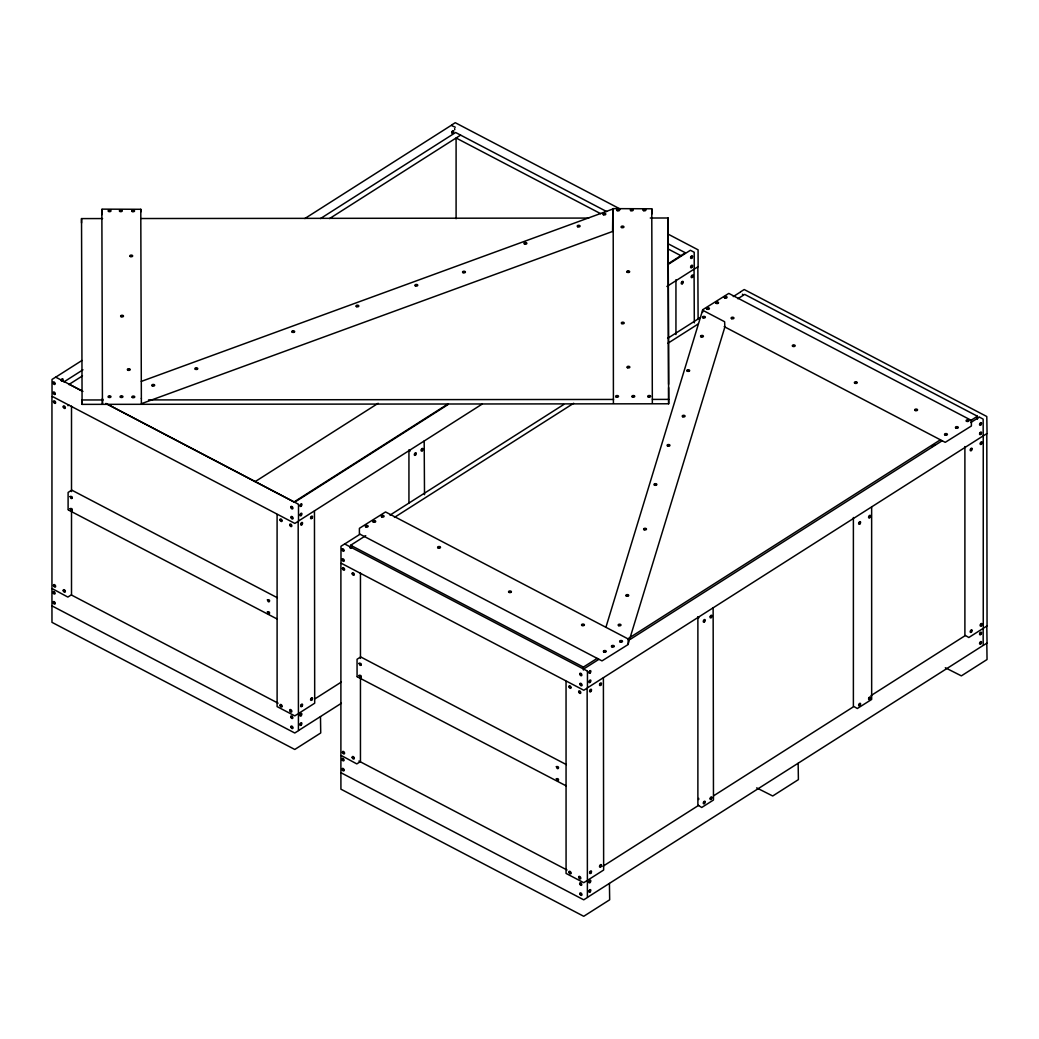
<?xml version="1.0" encoding="UTF-8"?>
<svg xmlns="http://www.w3.org/2000/svg" width="1039" height="1039" viewBox="0 0 1039 1039"><rect width="100%" height="100%" fill="white"/><g stroke="black" fill="none" stroke-linecap="round" stroke-linejoin="round"><path stroke-width="1.5" d="M51.95 396.625L51.95 588.477L67.86 597.074L71.509 594.763L71.509 510.928M71.509 491.59L71.509 406.132M340.896 563.45L340.896 755.301L356.806 763.899L360.455 761.587L360.455 677.753M360.455 658.414L360.455 572.957M456.095 218.722L456.095 137.992L600.698 213.696M605.932 627.244L702.624 310.206L724.625 321.726L724.858 327.051L628.153 644.089M141.304 381.404L612.841 209.034L612.568 231.463L141.694 403.587M451.679 124.966L455.264 122.706L620.335 209.112M55.95 377.027L81.925 360.494M304.83 218.554L451.16 125.394L455.303 127.213M63.847 381.962L82.951 369.806M320.48 218.567L455.627 132.511L606.646 211.566M68.821 384.573L82.471 375.884M329.558 218.567L460.615 135.122M255.152 481.628L378.17 403.301M293.595 502.253L447.861 404.028M667.635 264.088L685.389 252.789L668.207 243.801M294.855 502.097L448.017 404.587M668.181 264.4L690.403 250.269L694.208 252.282L694.234 269.049L666.895 286.465M482.278 404.015L298.7 520.89M740.625 291.79L744.223 289.53L986.803 416.522L987.05 433.51L983.465 435.783M344.896 543.852L359.936 534.28M390.028 515.123L563.696 404.535M667.635 338.363L700.455 317.466M733.274 296.57L740.443 292.024M350.663 548.189L350.663 545.267L365.715 535.682M394.443 517.396L573.658 403.275M668.064 343.169L698.156 324.012M737.833 298.751L744.677 294.401L977.413 416.236L977.413 419.172M315.298 698.624L341.286 682.078M298.881 713.274L314.7 703.208L314.453 510.954M341.363 703.273L298.635 730.469M583.411 670.038L583.411 667.103L597.1 658.401M628.556 638.362L940.477 439.757M970.582 420.587L977.413 416.236M932.022 446.562L934.749 444.822M583.801 668.921L598.854 659.349M630.296 639.323L942.1 440.796M970.816 422.509L979.024 417.288M602.88 866.318L698.624 805.355M713.676 795.77L853.188 706.949M870.968 695.623L965.335 635.53M587.84 880.098L603.646 870.033L603.399 677.779M101.861 214.644L102.199 209.138L140.785 209.294L141.356 398.495M694.507 268.958L698.104 266.685L698.078 249.828L667.7 233.918M277.088 618.984L68.353 509.98M587.645 687.714L983.193 435.873L983.154 419.107L979.348 417.094M566.047 785.809L357.299 676.805M983.465 628.179L987.05 625.907L986.803 433.653M983.465 645.31L987.05 643.05L986.803 626.049M587.58 897.293L983.193 645.414L983.154 628.647M81.536 222.982L81.536 218.593L102.601 218.567M141.486 218.528L588.697 218.073M650.271 218.021L668.103 217.995L668.648 403.781L82.081 404.366L81.536 218.593M103.147 399.95L82.081 399.976L82.081 404.366M148.525 399.911L613.555 399.444M652.44 399.405L668.648 399.392M667.986 248.918L680.87 255.659M971.374 420.392L728.794 293.401L702.624 309.778L702.624 312.427M724.183 326.623L945.23 442.341L971.4 425.977L971.4 420.665M945.321 667.752L961.361 675.87L987.05 659.518L986.803 643.193M628.14 638.946L385.547 511.954L359.39 528.319L359.403 533.903L601.997 660.895L628.153 644.518L628.153 639.219M82.938 391.417L55.664 377.131L52.015 379.443L52.041 396.301L294.855 523.422L298.505 521.11L298.505 504.538M105.913 403.431L298.258 504.123M69.249 384.313L82.133 391.054M107.9 404.548L294.024 501.98M350.663 545.267L583.411 667.103M587.204 670.947L344.623 543.955L340.974 546.267L341 563.125L583.801 690.247L587.451 687.935L587.451 671.363M756.665 787.874L772.704 795.991L798.394 779.627L798.147 763.314M277.374 597.763L71.756 490.122L68.106 492.434L68.106 509.578M566.32 764.587L360.702 656.947L357.052 659.258L357.078 676.675M71.392 594.983L278.088 703.182M358.91 761.055L567.034 870.007M52.197 606.01L294.777 733.002L298.427 730.703L298.427 714.118M652.336 403.145L651.765 208.787L613.179 208.631L613.413 403.184M694.065 269.244L694.312 322.843M713.131 607.802L713.468 800.017L701.728 807.472L697.883 805.095L697.883 616.647M424.185 440.978L424.509 494.668M587.139 688.13L587.386 880.384L583.736 882.695L566.073 873.435L566.047 681.311M298.18 521.305L298.427 713.559L294.777 715.871L277.114 706.611L277.088 514.487M609.425 883.475L609.672 899.8L583.736 916.294L340.922 789.172L340.896 772.977M320.48 716.65L320.726 732.976L294.777 749.47L51.976 622.348L51.95 606.153M340.922 772.704L583.736 899.826L587.386 897.527L587.386 880.942M697.844 266.828L698.104 318.817M983.245 436.198L983.258 628.322L968.816 637.504L964.893 635.18L964.893 446.549M871.643 507.201L871.669 699.429L857.318 708.507L853.383 706.221L853.383 517.5M668.584 384.339L668.103 217.995M668.596 387.586L668.648 403.781M101.861 209.333L102.432 403.703L102.432 398.392M675.947 279.725L675.947 334.545M651.765 208.787L651.765 214.086M408.937 449.822L408.937 502.967M340.896 755.847L340.896 772.432M141.356 398.353L141.356 403.664M140.785 209.294L140.785 211.943M51.95 589.022L51.95 605.607M409.963 451.212A1.429 0.779 -62.4 0 1 409.678 450.562M68.029 405.729A1.429 0.87 57.5 0 1 68.821 405.015M454.64 128.589A1.429 0.87 57.5 0 1 454.64 129.758M61.093 380.677A1.429 0.779 -62.4 0 1 62.132 378.845A1.429 0.779 -62.4 0 1 62.989 379.664A1.429 0.779 -62.4 0 1 61.808 381.352M698.753 799.536A1.429 0.779 -62.4 0 1 698.753 798.368M698.753 617.893A1.429 0.779 -62.4 0 1 698.753 616.724M742.404 294.245A1.429 0.87 57.5 0 1 742.95 294.531M351.676 547.28A1.429 0.779 -62.4 0 1 351 548.047M350.325 548.137A1.429 0.779 -62.4 0 1 350.325 546.488A1.429 0.779 -62.4 0 1 351.676 545.631M618.867 625.01L620.257 625.14L618.867 625.01M626.595 595.425L627.985 595.555L626.595 595.425M644.349 529.111L645.739 529.241L644.401 529.007M654.726 484.486L656.116 484.616L654.778 484.382M667.804 445.354L669.207 445.484L667.856 445.25M682.948 416.12L684.337 416.249L683 416.016M687.532 370.559L688.922 370.689L687.532 370.559M701.286 336.246L702.676 336.363L701.338 336.142M703.221 317.181L704.624 317.311L703.221 317.181M61.535 380.17L62.405 379.482L61.535 380.17M300.44 505.24L301.31 504.551L300.44 505.24M300.44 514.63L301.232 513.863L300.44 514.63M301.089 523.864L301.894 523.098L301.089 523.864M311.025 517.539L311.895 516.838L311.025 517.539M301.089 705.507L301.894 704.741L301.089 705.507M300.375 714.819L301.245 714.131L300.375 714.819M300.375 724.209L301.167 723.443L300.375 724.209M311.025 699.182L311.895 698.494L311.025 699.182M350.481 546.995L351.351 546.306L350.481 546.995M414.769 454.16L415.639 453.472L414.769 454.16M452.16 132.174L453.03 131.485L452.16 132.174M421.548 449.848L422.341 449.082L421.548 449.848M589.399 672.064L590.191 671.311L589.399 672.064M589.399 681.454L590.269 680.766L589.399 681.454M590.048 690.688L590.918 689.987L590.048 690.688M599.984 684.363L600.854 683.662L599.984 684.363M590.048 872.331L590.918 871.643L590.048 872.331M589.334 881.643L590.191 880.955L589.334 881.643M589.334 891.033L590.191 890.345L589.334 891.033M599.984 866.006L600.854 865.318L599.984 866.006M681.701 282.777L682.571 282.089L681.701 282.777M691.065 257.243L691.935 256.555L691.065 257.243M691.065 266.633L691.935 265.932L691.065 266.633M691.636 276.452L692.429 275.686L691.636 276.452M703.728 620.984L704.598 620.296L703.728 620.984M710.494 616.672L711.364 615.984L710.494 616.672M703.728 802.628L704.52 801.874L703.728 802.628M710.494 798.316L711.364 797.627L710.494 798.316M859.11 523.072L859.98 522.383L859.11 523.072M869.046 516.747L869.916 516.058L869.046 516.747M859.11 704.728L859.98 704.026L859.11 704.728M869.046 698.39L869.916 697.701L869.046 698.39M970.66 449.601L971.53 448.913L970.66 449.601M980.024 424.068L980.894 423.38L980.024 424.068M980.024 433.458L980.816 432.692L980.024 433.458M980.595 443.276L981.465 442.588L980.595 443.276M970.66 631.244L971.53 630.556L970.66 631.244M980.595 624.92L981.465 624.231L980.595 624.92M980.024 633.608L980.816 632.842L980.024 633.608M980.024 642.985L980.881 642.297L980.024 642.985M53.612 382.729L54.573 383.664L53.612 382.729M53.768 392.807L54.729 393.742L53.768 392.807M54.106 401.651L55.067 402.587L54.106 401.651M63.821 406.73L64.782 407.678L63.873 406.626M54.106 585.399L55.067 586.347L54.106 585.399M53.547 592.308L54.496 593.243L53.599 592.191M53.69 602.386L54.651 603.321L53.69 602.386M63.821 590.49L64.782 591.425L63.873 590.373M280.608 519.773L281.556 520.721L280.608 519.773M291.388 507.201L292.349 508.136L291.44 507.084M290.31 524.864L291.271 525.799L290.31 524.864M291.543 517.279L292.491 518.214L291.595 517.162M280.608 705.286L281.556 706.234L280.608 705.286M290.31 710.377L291.271 711.312L290.31 710.377M291.31 716.78L292.271 717.715L291.31 716.78M291.465 726.858L292.427 727.794L291.465 726.858M342.558 549.553L343.519 550.488L342.558 549.553M342.714 559.618L343.675 560.566L342.714 559.618M343.065 568.476L344.013 569.411L343.065 568.476M352.766 573.554L353.728 574.502L352.766 573.554M343.065 752.223L344.013 753.171L343.065 752.223M342.493 759.132L343.454 760.067L342.493 759.132M342.649 769.211L343.61 770.146L342.649 769.211M352.766 757.314L353.728 758.249L352.766 757.314M569.554 686.597L570.515 687.545L569.554 686.597M580.333 674.025L581.295 674.96L580.333 674.025M579.268 691.688L580.23 692.623L579.268 691.688M580.489 684.104L581.45 685.039L580.489 684.104M569.554 872.111L570.515 873.059L569.554 872.111M579.268 877.202L580.23 878.137L579.32 877.085M580.269 883.605L581.23 884.54L580.269 883.605M580.424 893.683L581.372 894.618L580.424 893.683M152.551 385.248L153.941 385.3L152.551 385.248M195.644 368.624L197.046 368.689L195.644 368.624M292.543 331.584L293.933 331.753L292.608 331.48M356.689 305.986L358.091 306.05L356.689 305.986M415.639 285.231L417.029 285.296L415.639 285.231M463.277 272.023L464.68 272.088L463.277 272.023M524.734 243.321L526.124 243.373L524.734 243.321M577.957 226.099L579.346 226.151L577.957 226.099M603.672 214.099L605.062 214.151L603.672 214.099M366.027 526.228L367.416 526.396L366.092 526.124M373.572 521.422L374.962 521.5L373.572 521.422M381.962 516.227L383.352 516.292L381.962 516.227M438.367 547.319L439.77 547.384L438.367 547.319M509.266 591.749L510.668 591.814L509.266 591.749M582.282 624.868L583.671 624.933L582.282 624.868M604.101 651.336L605.503 651.414L604.101 651.336M612.14 646.219L613.542 646.284L612.14 646.219M620.374 641.31L621.764 641.375L620.374 641.31M707.286 308.531L708.663 308.7L707.351 308.427M716.416 302.713L717.806 302.778L716.416 302.713M724.949 297.284L726.326 297.453L725.014 297.18M731.833 318.012L733.222 318.077L731.833 318.012M793.043 345.714L794.419 345.883L793.095 345.61M855.097 382.586L856.5 382.651L855.097 382.586M915.424 409.86L916.827 409.924L915.424 409.86M945.282 434.38L946.672 434.445L945.282 434.38M956.179 427.432L957.568 427.51L956.179 427.432M966.828 420.652L968.231 420.717L966.828 420.652M70.145 496.512C71.275 501.72 74.353 495.512 70.145 496.512M70.808 496.954L71.964 497.993L70.808 496.954M70.145 508.591C71.275 513.798 74.353 507.577 70.145 508.591M70.808 509.032L71.964 510.071L70.808 509.032M267.452 599.802C268.582 605.01 271.66 598.802 267.452 599.802M268.114 600.243L269.27 601.282L268.179 600.139M267.452 611.88C268.582 617.088 271.66 610.88 267.452 611.88M268.114 612.322L269.27 613.361L268.114 612.322M359.091 663.337C360.221 668.545 363.299 662.337 359.091 663.337M359.767 663.778L360.91 664.817L359.767 663.778M359.091 675.415C360.221 680.61 363.299 674.402 359.091 675.415M359.767 675.857L360.91 676.896L359.767 675.857M556.397 766.626C557.527 771.834 560.605 765.626 556.397 766.626M557.073 767.068L558.216 768.107L557.073 767.068M556.397 778.705C557.527 783.913 560.605 777.704 556.397 778.705M557.073 779.146L558.216 780.185L557.073 779.146M108.9 210.787L110.29 210.891L108.978 210.696M120.134 210.774L121.524 210.878L120.199 210.683M132.434 210.865L133.823 210.969L132.434 210.865M130.576 255.867L131.953 255.971L130.576 255.867M121.368 316.051L122.758 316.155L121.368 316.051M108.848 396.651L110.238 396.755L108.926 396.56M120.823 396.638L122.212 396.742L120.823 396.638M128.083 369.507L129.472 369.624L128.148 369.416M132.654 396.846L134.044 396.95L132.654 396.846M617.478 209.995L618.867 210.099L617.478 209.995M621.829 226.866L623.218 226.97L621.829 226.866M631.05 209.982L632.439 210.086L631.05 209.982M627.543 271.634L628.933 271.737L627.621 271.543M643.764 209.969L645.154 210.073L643.764 209.969M622.062 322.96L623.452 323.064L622.14 322.856M616.413 396.327L617.802 396.43L616.491 396.223M627.725 367.079L629.115 367.183L627.803 366.975M632.647 396.301L634.024 396.404L632.712 396.21M648.505 396.288L649.894 396.391L648.505 396.288M415.535 455.017A1.429 0.779 -62.4 0 0 415.964 452.783A1.429 0.779 -62.4 0 0 414.366 454.329A1.429 0.779 -62.4 0 0 415.535 455.017M422.315 450.705A1.429 0.779 -62.4 0 0 422.743 448.471A1.429 0.779 -62.4 0 0 421.133 450.017A1.429 0.779 -62.4 0 0 422.315 450.705M63.249 406.95A1.429 0.87 57.5 0 0 65.028 408.392A1.429 0.87 57.5 0 0 64.548 406.197A1.429 0.87 57.5 0 0 63.249 406.95M53.547 585.619A1.429 0.87 57.5 0 0 55.314 587.061A1.429 0.87 57.5 0 0 54.833 584.866A1.429 0.87 57.5 0 0 53.547 585.619M53.547 401.859A1.429 0.87 57.5 0 0 55.314 403.314A1.429 0.87 57.5 0 0 54.833 401.106A1.429 0.87 57.5 0 0 53.547 401.859M63.249 590.697A1.429 0.87 57.5 0 0 65.028 592.152A1.429 0.87 57.5 0 0 64.548 589.957A1.429 0.87 57.5 0 0 63.249 590.697M289.751 710.585A1.429 0.87 57.5 0 0 291.517 712.04A1.429 0.87 57.5 0 0 291.05 709.832A1.429 0.87 57.5 0 0 289.751 710.585M280.036 705.507A1.429 0.87 57.5 0 0 281.803 706.949A1.429 0.87 57.5 0 0 281.335 704.754A1.429 0.87 57.5 0 0 280.036 705.507M289.751 525.072A1.429 0.87 57.5 0 0 291.517 526.526A1.429 0.87 57.5 0 0 291.05 524.318A1.429 0.87 57.5 0 0 289.751 525.072M280.036 519.994A1.429 0.87 57.5 0 0 281.803 521.435A1.429 0.87 57.5 0 0 281.335 519.24A1.429 0.87 57.5 0 0 280.036 519.994M301.855 706.364A1.429 0.779 -62.4 0 0 302.284 704.143A1.429 0.779 -62.4 0 0 300.687 705.689A1.429 0.779 -62.4 0 0 301.855 706.364M311.791 700.039A1.429 0.779 -62.4 0 0 312.22 697.805A1.429 0.779 -62.4 0 0 310.622 699.351A1.429 0.779 -62.4 0 0 311.791 700.039M311.791 518.383A1.429 0.779 -62.4 0 0 312.22 516.162A1.429 0.779 -62.4 0 0 310.622 517.708A1.429 0.779 -62.4 0 0 311.791 518.383M301.855 524.708A1.429 0.779 -62.4 0 0 302.284 522.487A1.429 0.779 -62.4 0 0 300.687 524.033A1.429 0.779 -62.4 0 0 301.855 524.708M682.467 283.634A1.429 0.779 -62.4 0 0 682.896 281.4A1.429 0.779 -62.4 0 0 681.285 282.946A1.429 0.779 -62.4 0 0 682.467 283.634M692.403 277.309A1.429 0.779 -62.4 0 0 692.831 275.075A1.429 0.779 -62.4 0 0 691.221 276.621A1.429 0.779 -62.4 0 0 692.403 277.309M301.141 715.676A1.429 0.779 -62.4 0 0 301.57 713.455A1.429 0.779 -62.4 0 0 299.959 715.001A1.429 0.779 -62.4 0 0 301.141 715.676M301.141 725.066A1.429 0.779 -62.4 0 0 301.57 722.845A1.429 0.779 -62.4 0 0 299.959 724.391A1.429 0.779 -62.4 0 0 301.141 725.066M290.751 716.988A1.429 0.87 57.5 0 0 292.517 718.443A1.429 0.87 57.5 0 0 292.05 716.248A1.429 0.87 57.5 0 0 290.751 716.988M290.907 727.066A1.429 0.87 57.5 0 0 292.673 728.521A1.429 0.87 57.5 0 0 292.193 726.326A1.429 0.87 57.5 0 0 290.907 727.066M53.132 602.594A1.429 0.87 57.5 0 0 54.898 604.049A1.429 0.87 57.5 0 0 54.418 601.841A1.429 0.87 57.5 0 0 53.132 602.594M52.976 592.516A1.429 0.87 57.5 0 0 54.742 593.97A1.429 0.87 57.5 0 0 54.275 591.762A1.429 0.87 57.5 0 0 52.976 592.516M290.816 507.409A1.429 0.87 57.5 0 0 292.595 508.863A1.429 0.87 57.5 0 0 292.115 506.655A1.429 0.87 57.5 0 0 290.816 507.409M290.972 517.487A1.429 0.87 57.5 0 0 292.738 518.942A1.429 0.87 57.5 0 0 292.271 516.734A1.429 0.87 57.5 0 0 290.972 517.487M53.197 393.015A1.429 0.87 57.5 0 0 54.963 394.469A1.429 0.87 57.5 0 0 54.496 392.261A1.429 0.87 57.5 0 0 53.197 393.015M53.041 382.936A1.429 0.87 57.5 0 0 54.82 384.391A1.429 0.87 57.5 0 0 54.34 382.183A1.429 0.87 57.5 0 0 53.041 382.936M691.831 258.101A1.429 0.779 -62.4 0 0 692.26 255.867A1.429 0.779 -62.4 0 0 690.649 257.412A1.429 0.779 -62.4 0 0 691.831 258.101M691.831 267.491A1.429 0.779 -62.4 0 0 692.26 265.257A1.429 0.779 -62.4 0 0 690.649 266.802A1.429 0.779 -62.4 0 0 691.831 267.491M301.206 506.097A1.429 0.779 -62.4 0 0 301.635 503.876A1.429 0.779 -62.4 0 0 300.037 505.422A1.429 0.779 -62.4 0 0 301.206 506.097M301.206 515.487A1.429 0.779 -62.4 0 0 301.635 513.266A1.429 0.779 -62.4 0 0 300.037 514.812A1.429 0.779 -62.4 0 0 301.206 515.487M452.926 133.031A1.429 0.779 -62.4 0 0 453.355 130.797A1.429 0.779 -62.4 0 0 451.744 132.343A1.429 0.779 -62.4 0 0 452.926 133.031M108.576 211.424A1.429 0.831 0 0 0 110.965 211.047A1.429 0.831 0 0 0 109.212 210.034A1.429 0.831 0 0 0 108.576 211.424M648.18 396.924A1.429 0.831 0 0 0 650.57 396.547A1.429 0.831 0 0 0 648.817 395.534A1.429 0.831 0 0 0 648.18 396.924M643.44 210.592A1.429 0.831 0 0 0 645.829 210.229A1.429 0.831 0 0 0 644.076 209.216A1.429 0.831 0 0 0 643.44 210.592M108.524 397.288A1.429 0.831 0 0 0 110.913 396.911A1.429 0.831 0 0 0 109.16 395.898A1.429 0.831 0 0 0 108.524 397.288M630.725 210.605A1.429 0.831 0 0 0 633.115 210.242A1.429 0.831 0 0 0 631.361 209.229A1.429 0.831 0 0 0 630.725 210.605M632.309 396.937A1.429 0.831 0 0 0 634.699 396.56A1.429 0.831 0 0 0 632.946 395.56A1.429 0.831 0 0 0 632.309 396.937M621.504 227.489A1.429 0.831 0 0 0 623.894 227.112A1.429 0.831 0 0 0 622.14 226.112A1.429 0.831 0 0 0 621.504 227.489M627.218 272.27A1.429 0.831 0 0 0 629.608 271.893A1.429 0.831 0 0 0 627.855 270.893A1.429 0.831 0 0 0 627.218 272.27M621.738 323.584A1.429 0.831 0 0 0 624.127 323.22A1.429 0.831 0 0 0 622.374 322.207A1.429 0.831 0 0 0 621.738 323.584M627.4 367.702A1.429 0.831 0 0 0 629.79 367.338A1.429 0.831 0 0 0 628.037 366.325A1.429 0.831 0 0 0 627.4 367.702M130.239 256.503A1.429 0.831 0 0 0 132.628 256.126A1.429 0.831 0 0 0 130.875 255.126A1.429 0.831 0 0 0 130.239 256.503M121.044 316.674A1.429 0.831 0 0 0 123.433 316.311A1.429 0.831 0 0 0 121.68 315.298A1.429 0.831 0 0 0 121.044 316.674M127.758 370.144A1.429 0.831 0 0 0 130.148 369.767A1.429 0.831 0 0 0 128.394 368.767A1.429 0.831 0 0 0 127.758 370.144M152.291 385.885A1.429 0.831 0 0 0 154.642 385.43A1.429 0.831 0 0 0 152.798 384.482A1.429 0.831 0 0 0 152.291 385.885M195.384 369.274A1.429 0.831 0 0 0 197.735 368.819A1.429 0.831 0 0 0 195.89 367.871A1.429 0.831 0 0 0 195.384 369.274M292.284 332.22A1.429 0.831 0 0 0 294.634 331.779A1.429 0.831 0 0 0 292.79 330.831A1.429 0.831 0 0 0 292.284 332.22M356.429 306.622A1.429 0.831 0 0 0 358.78 306.18A1.429 0.831 0 0 0 356.935 305.219A1.429 0.831 0 0 0 356.429 306.622M415.379 285.868A1.429 0.831 0 0 0 417.73 285.426A1.429 0.831 0 0 0 415.886 284.478A1.429 0.831 0 0 0 415.379 285.868M463.017 272.66A1.429 0.831 0 0 0 465.368 272.218A1.429 0.831 0 0 0 463.524 271.27A1.429 0.831 0 0 0 463.017 272.66M524.474 243.957A1.429 0.831 0 0 0 526.825 243.516A1.429 0.831 0 0 0 524.981 242.555A1.429 0.831 0 0 0 524.474 243.957M577.697 226.736A1.429 0.831 0 0 0 580.048 226.281A1.429 0.831 0 0 0 578.203 225.333A1.429 0.831 0 0 0 577.697 226.736M603.412 214.735A1.429 0.831 0 0 0 605.763 214.294A1.429 0.831 0 0 0 603.919 213.333A1.429 0.831 0 0 0 603.412 214.735M617.153 210.618A1.429 0.831 0 0 0 619.543 210.255A1.429 0.831 0 0 0 617.789 209.242A1.429 0.831 0 0 0 617.153 210.618M616.088 396.95A1.429 0.831 0 0 0 618.478 396.573A1.429 0.831 0 0 0 616.724 395.573A1.429 0.831 0 0 0 616.088 396.95M120.498 397.275A1.429 0.831 0 0 0 122.888 396.898A1.429 0.831 0 0 0 121.134 395.885A1.429 0.831 0 0 0 120.498 397.275M132.33 397.482A1.429 0.831 0 0 0 134.706 397.106A1.429 0.831 0 0 0 132.966 396.093A1.429 0.831 0 0 0 132.33 397.482M119.81 211.411A1.429 0.831 0 0 0 122.199 211.034A1.429 0.831 0 0 0 120.446 210.021A1.429 0.831 0 0 0 119.81 211.411M132.109 211.488A1.429 0.831 0 0 0 134.499 211.125A1.429 0.831 0 0 0 132.745 210.112A1.429 0.831 0 0 0 132.109 211.488M704.481 621.841A1.429 0.779 -62.4 0 0 704.923 619.608A1.429 0.779 -62.4 0 0 703.312 621.153A1.429 0.779 -62.4 0 0 704.481 621.841M711.26 617.53A1.429 0.779 -62.4 0 0 711.689 615.296A1.429 0.779 -62.4 0 0 710.079 616.841A1.429 0.779 -62.4 0 0 711.26 617.53M711.26 799.173A1.429 0.779 -62.4 0 0 711.689 796.952A1.429 0.779 -62.4 0 0 710.079 798.497A1.429 0.779 -62.4 0 0 711.26 799.173M704.481 803.485A1.429 0.779 -62.4 0 0 704.923 801.264A1.429 0.779 -62.4 0 0 703.312 802.809A1.429 0.779 -62.4 0 0 704.481 803.485M869.812 517.604A1.429 0.779 -62.4 0 0 870.24 515.383A1.429 0.779 -62.4 0 0 868.63 516.915A1.429 0.779 -62.4 0 0 869.812 517.604M859.876 523.929A1.429 0.779 -62.4 0 0 860.305 521.708A1.429 0.779 -62.4 0 0 858.695 523.253A1.429 0.779 -62.4 0 0 859.876 523.929M869.812 699.247A1.429 0.779 -62.4 0 0 870.24 697.026A1.429 0.779 -62.4 0 0 868.63 698.572A1.429 0.779 -62.4 0 0 869.812 699.247M859.876 705.572A1.429 0.779 -62.4 0 0 860.305 703.351A1.429 0.779 -62.4 0 0 858.695 704.897A1.429 0.779 -62.4 0 0 859.876 705.572M352.208 573.775A1.429 0.87 57.5 0 0 353.974 575.216A1.429 0.87 57.5 0 0 353.507 573.021A1.429 0.87 57.5 0 0 352.208 573.775M342.493 752.444A1.429 0.87 57.5 0 0 344.26 753.885A1.429 0.87 57.5 0 0 343.792 751.691A1.429 0.87 57.5 0 0 342.493 752.444M342.493 568.684A1.429 0.87 57.5 0 0 344.26 570.138A1.429 0.87 57.5 0 0 343.792 567.93A1.429 0.87 57.5 0 0 342.493 568.684M352.208 757.522A1.429 0.87 57.5 0 0 353.974 758.977A1.429 0.87 57.5 0 0 353.507 756.782A1.429 0.87 57.5 0 0 352.208 757.522M578.697 877.41A1.429 0.87 57.5 0 0 580.463 878.864A1.429 0.87 57.5 0 0 579.996 876.656A1.429 0.87 57.5 0 0 578.697 877.41M568.982 872.331A1.429 0.87 57.5 0 0 570.762 873.773A1.429 0.87 57.5 0 0 570.281 871.578A1.429 0.87 57.5 0 0 568.982 872.331M578.697 691.896A1.429 0.87 57.5 0 0 580.463 693.351A1.429 0.87 57.5 0 0 579.996 691.143A1.429 0.87 57.5 0 0 578.697 691.896M568.982 686.818A1.429 0.87 57.5 0 0 570.762 688.26A1.429 0.87 57.5 0 0 570.281 686.065A1.429 0.87 57.5 0 0 568.982 686.818M590.801 873.189A1.429 0.779 -62.4 0 0 591.243 870.968A1.429 0.779 -62.4 0 0 589.633 872.5A1.429 0.779 -62.4 0 0 590.801 873.189M600.737 866.864A1.429 0.779 -62.4 0 0 601.178 864.63A1.429 0.779 -62.4 0 0 599.568 866.175A1.429 0.779 -62.4 0 0 600.737 866.864M600.737 685.208A1.429 0.779 -62.4 0 0 601.178 682.987A1.429 0.779 -62.4 0 0 599.568 684.532A1.429 0.779 -62.4 0 0 600.737 685.208M590.801 691.532A1.429 0.779 -62.4 0 0 591.243 689.312A1.429 0.779 -62.4 0 0 589.633 690.857A1.429 0.779 -62.4 0 0 590.801 691.532M971.413 632.102A1.429 0.779 -62.4 0 0 971.842 629.881A1.429 0.779 -62.4 0 0 970.244 631.426A1.429 0.779 -62.4 0 0 971.413 632.102M981.348 625.777A1.429 0.779 -62.4 0 0 981.777 623.556A1.429 0.779 -62.4 0 0 980.18 625.101A1.429 0.779 -62.4 0 0 981.348 625.777M971.413 450.458A1.429 0.779 -62.4 0 0 971.842 448.225A1.429 0.779 -62.4 0 0 970.244 449.77A1.429 0.779 -62.4 0 0 971.413 450.458M981.348 444.134A1.429 0.779 -62.4 0 0 981.777 441.9A1.429 0.779 -62.4 0 0 980.18 443.445A1.429 0.779 -62.4 0 0 981.348 444.134M980.777 634.465A1.429 0.779 -62.4 0 0 981.206 632.232A1.429 0.779 -62.4 0 0 979.608 633.777A1.429 0.779 -62.4 0 0 980.777 634.465M980.777 643.842A1.429 0.779 -62.4 0 0 981.206 641.621A1.429 0.779 -62.4 0 0 979.608 643.167A1.429 0.779 -62.4 0 0 980.777 643.842M590.087 882.501A1.429 0.779 -62.4 0 0 590.516 880.28A1.429 0.779 -62.4 0 0 588.918 881.825A1.429 0.779 -62.4 0 0 590.087 882.501M590.087 891.891A1.429 0.779 -62.4 0 0 590.516 889.67A1.429 0.779 -62.4 0 0 588.918 891.215A1.429 0.779 -62.4 0 0 590.087 891.891M579.697 883.812A1.429 0.87 57.5 0 0 581.463 885.267A1.429 0.87 57.5 0 0 580.996 883.072A1.429 0.87 57.5 0 0 579.697 883.812M579.853 893.891A1.429 0.87 57.5 0 0 581.619 895.345A1.429 0.87 57.5 0 0 581.152 893.15A1.429 0.87 57.5 0 0 579.853 893.891M342.078 769.418A1.429 0.87 57.5 0 0 343.844 770.873A1.429 0.87 57.5 0 0 343.377 768.665A1.429 0.87 57.5 0 0 342.078 769.418M341.922 759.34A1.429 0.87 57.5 0 0 343.701 760.795A1.429 0.87 57.5 0 0 343.221 758.587A1.429 0.87 57.5 0 0 341.922 759.34M579.775 674.233A1.429 0.87 57.5 0 0 581.541 675.688A1.429 0.87 57.5 0 0 581.061 673.48A1.429 0.87 57.5 0 0 579.775 674.233M579.918 684.311A1.429 0.87 57.5 0 0 581.697 685.766A1.429 0.87 57.5 0 0 581.217 683.558A1.429 0.87 57.5 0 0 579.918 684.311M342.143 559.839A1.429 0.87 57.5 0 0 343.922 561.281A1.429 0.87 57.5 0 0 343.441 559.086A1.429 0.87 57.5 0 0 342.143 559.839M342 549.761A1.429 0.87 57.5 0 0 343.766 551.215A1.429 0.87 57.5 0 0 343.286 549.008A1.429 0.87 57.5 0 0 342 549.761M980.777 424.925A1.429 0.779 -62.4 0 0 981.206 422.691A1.429 0.779 -62.4 0 0 979.608 424.237A1.429 0.779 -62.4 0 0 980.777 424.925M980.777 434.315A1.429 0.779 -62.4 0 0 981.206 432.081A1.429 0.779 -62.4 0 0 979.608 433.627A1.429 0.779 -62.4 0 0 980.777 434.315M590.152 672.921A1.429 0.779 -62.4 0 0 590.594 670.7A1.429 0.779 -62.4 0 0 588.983 672.246A1.429 0.779 -62.4 0 0 590.152 672.921M590.152 682.311A1.429 0.779 -62.4 0 0 590.594 680.09A1.429 0.779 -62.4 0 0 588.983 681.636A1.429 0.779 -62.4 0 0 590.152 682.311M365.767 526.864A1.429 0.831 0 0 0 368.118 526.435A1.429 0.831 0 0 0 366.286 525.474A1.429 0.831 0 0 0 365.767 526.864M966.569 421.289A1.429 0.831 0 0 0 968.919 420.847A1.429 0.831 0 0 0 967.088 419.886A1.429 0.831 0 0 0 966.569 421.289M724.677 297.92A1.429 0.831 0 0 0 727.027 297.479A1.429 0.831 0 0 0 725.196 296.518A1.429 0.831 0 0 0 724.677 297.92M603.841 651.973A1.429 0.831 0 0 0 606.192 651.544A1.429 0.831 0 0 0 604.36 650.583A1.429 0.831 0 0 0 603.841 651.973M716.144 303.349A1.429 0.831 0 0 0 718.494 302.92A1.429 0.831 0 0 0 716.663 301.959A1.429 0.831 0 0 0 716.144 303.349M955.906 428.068A1.429 0.831 0 0 0 958.257 427.639A1.429 0.831 0 0 0 956.425 426.678A1.429 0.831 0 0 0 955.906 428.068M731.56 318.648A1.429 0.831 0 0 0 733.911 318.22A1.429 0.831 0 0 0 732.079 317.259A1.429 0.831 0 0 0 731.56 318.648M792.77 346.351A1.429 0.831 0 0 0 795.121 345.909A1.429 0.831 0 0 0 793.289 344.948A1.429 0.831 0 0 0 792.77 346.351M854.824 383.222A1.429 0.831 0 0 0 857.188 382.794A1.429 0.831 0 0 0 855.357 381.833A1.429 0.831 0 0 0 854.824 383.222M915.151 410.496A1.429 0.831 0 0 0 917.515 410.067A1.429 0.831 0 0 0 915.684 409.106A1.429 0.831 0 0 0 915.151 410.496M438.094 547.956A1.429 0.831 0 0 0 440.458 547.514A1.429 0.831 0 0 0 438.627 546.553A1.429 0.831 0 0 0 438.094 547.956M509.006 592.386A1.429 0.831 0 0 0 511.357 591.957A1.429 0.831 0 0 0 509.526 590.996A1.429 0.831 0 0 0 509.006 592.386M582.009 625.504A1.429 0.831 0 0 0 584.36 625.062A1.429 0.831 0 0 0 582.528 624.101A1.429 0.831 0 0 0 582.009 625.504M618.66 625.647A1.429 0.831 0 0 0 620.971 625.14A1.429 0.831 0 0 0 619.062 624.244A1.429 0.831 0 0 0 618.66 625.647M626.387 596.061A1.429 0.831 0 0 0 628.699 595.555A1.429 0.831 0 0 0 626.777 594.659A1.429 0.831 0 0 0 626.387 596.061M644.141 529.76A1.429 0.831 0 0 0 646.453 529.241A1.429 0.831 0 0 0 644.531 528.344A1.429 0.831 0 0 0 644.141 529.76M654.518 485.135A1.429 0.831 0 0 0 656.83 484.629A1.429 0.831 0 0 0 654.908 483.719A1.429 0.831 0 0 0 654.518 485.135M667.609 446.004A1.429 0.831 0 0 0 669.921 445.484A1.429 0.831 0 0 0 667.999 444.588A1.429 0.831 0 0 0 667.609 446.004M682.74 416.769A1.429 0.831 0 0 0 685.052 416.249A1.429 0.831 0 0 0 683.143 415.353A1.429 0.831 0 0 0 682.74 416.769M687.324 371.209A1.429 0.831 0 0 0 689.636 370.689A1.429 0.831 0 0 0 687.714 369.793A1.429 0.831 0 0 0 687.324 371.209M701.078 336.883A1.429 0.831 0 0 0 703.39 336.376A1.429 0.831 0 0 0 701.481 335.48A1.429 0.831 0 0 0 701.078 336.883M703.013 317.83A1.429 0.831 0 0 0 705.325 317.311A1.429 0.831 0 0 0 703.416 316.414A1.429 0.831 0 0 0 703.013 317.83M707.014 309.167A1.429 0.831 0 0 0 709.377 308.726A1.429 0.831 0 0 0 707.546 307.765A1.429 0.831 0 0 0 707.014 309.167M945.009 435.016A1.429 0.831 0 0 0 947.36 434.575A1.429 0.831 0 0 0 945.529 433.614A1.429 0.831 0 0 0 945.009 435.016M611.88 646.855A1.429 0.831 0 0 0 614.231 646.427A1.429 0.831 0 0 0 612.4 645.466A1.429 0.831 0 0 0 611.88 646.855M620.101 641.946A1.429 0.831 0 0 0 622.465 641.518A1.429 0.831 0 0 0 620.621 640.556A1.429 0.831 0 0 0 620.101 641.946M373.3 522.059A1.429 0.831 0 0 0 375.663 521.63A1.429 0.831 0 0 0 373.832 520.669A1.429 0.831 0 0 0 373.3 522.059M381.69 516.864A1.429 0.831 0 0 0 384.053 516.435A1.429 0.831 0 0 0 382.222 515.474A1.429 0.831 0 0 0 381.69 516.864"/></g></svg>
